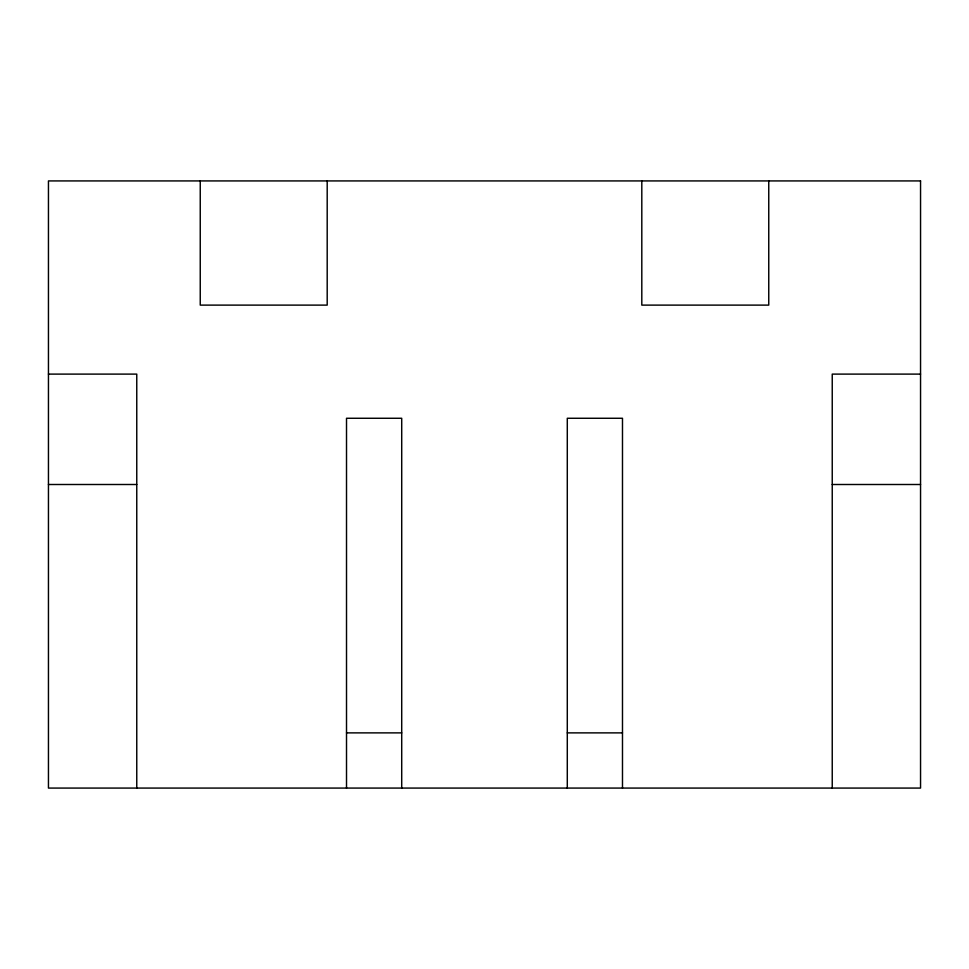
<?xml version="1.0" encoding="UTF-8"?>
<svg xmlns="http://www.w3.org/2000/svg" width="969" height="969" viewBox="0 0 969 969"><rect width="100%" height="100%" fill="white"/><g stroke="black" fill="none" stroke-linecap="round" stroke-linejoin="round"><path stroke-width="1.45" d="M48.45 374.107L136.762 374.107L136.762 788.076M920.55 374.107L832.238 374.107L832.238 788.076M48.45 484.5L136.762 484.5M832.238 484.5L920.55 484.5M346.514 732.879L401.711 732.879M567.289 732.879L622.486 732.879M768.756 180.924L768.756 305.114L641.805 305.114L641.805 180.924M622.486 788.076L622.486 418.269L567.289 418.269L567.289 788.076M401.711 788.076L401.711 418.269L346.514 418.269L346.514 788.076M327.195 180.924L327.195 305.114L200.244 305.114L200.244 180.924M920.55 180.924L48.45 180.924L48.45 788.076L920.55 788.076L920.55 180.924"/></g></svg>
